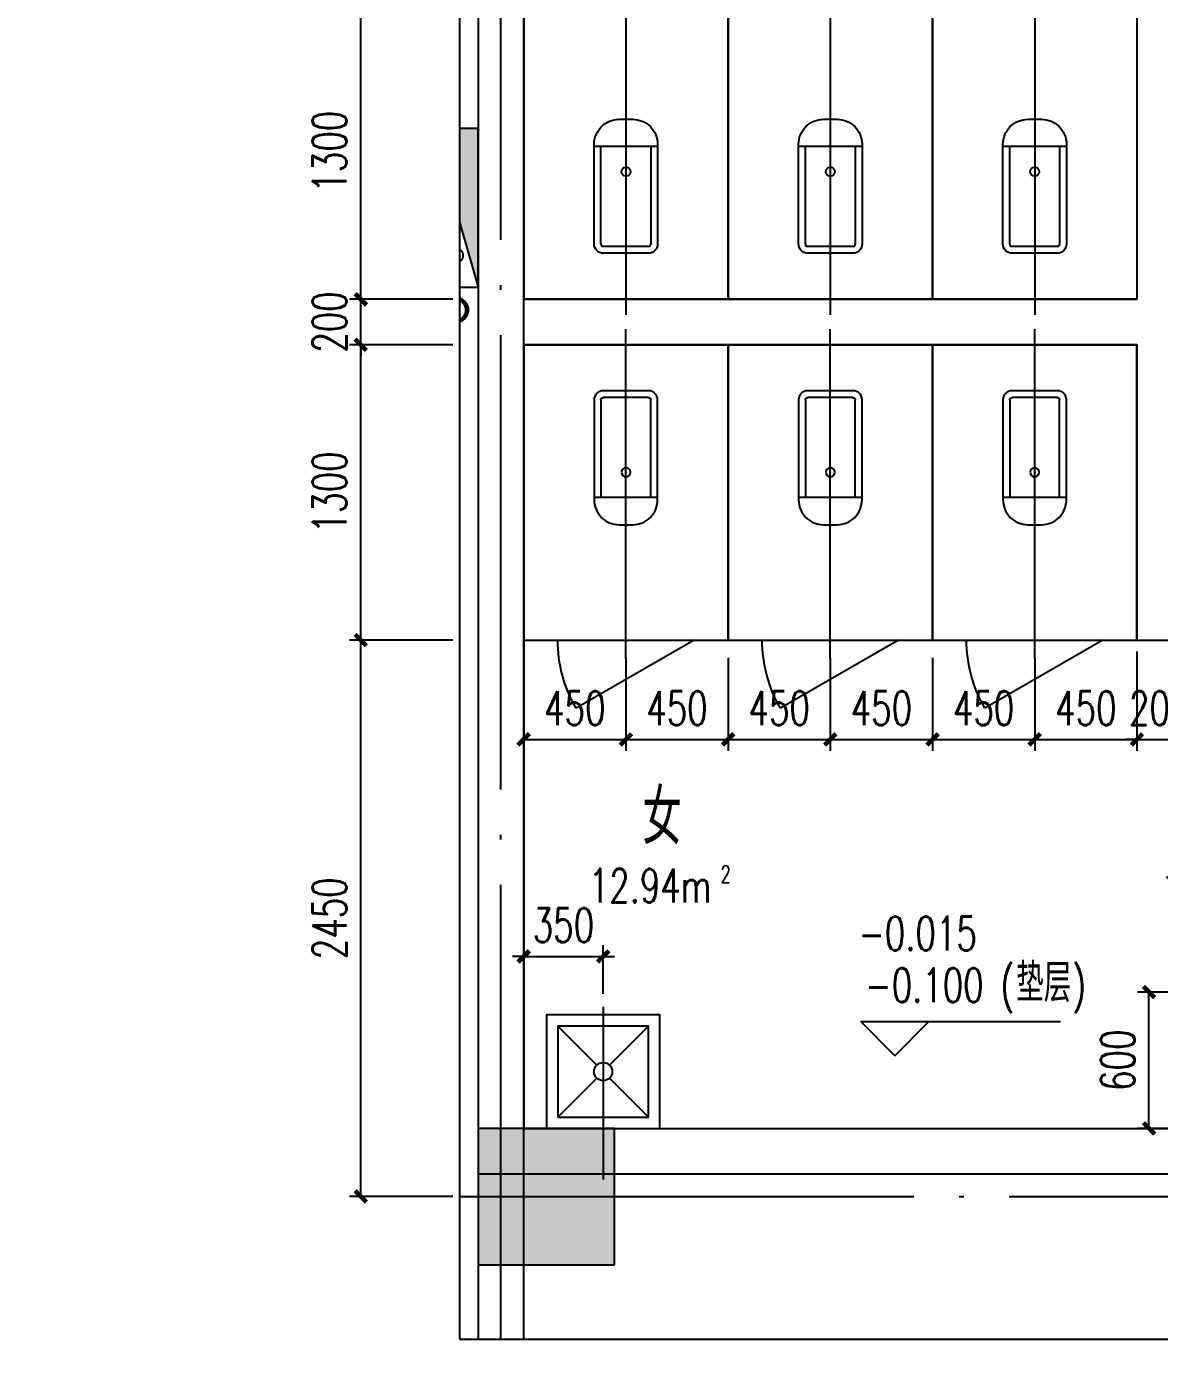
# Model space of a CAD drawing. Extents: x -222544 to -13848, y -31368 to 85559.
# Drawn here: x -27440 to -22453, y 44960 to 50835 of the extents above; entities that cross this region are included whole.
import ezdxf
from ezdxf.xclip import XClip

# ---------------------------------------------------------------- set-up
doc = ezdxf.new("R2010")
doc.units = 0
doc.header["$LTSCALE"] = 1000
doc.header["$MEASUREMENT"] = 0
doc.header["$XCLIPFRAME"] = 0
for name, pattern in [('10平面$0$10平面$1$DOTE', [2.42, 2, -0.2, 0.02, -0.2]), ('10平面$0$DASH', [0.35, 0.25, -0.1]), ('10平面$0$DOTE', [2.42, 2, -0.2, 0.02, -0.2])]:
    doc.linetypes.add(name, pattern=pattern)
doc.layers.get('Defpoints').update_dxf_attribs({"color": 210})
for name, color, linetype in [('10平面$0$10平面$1$A-AXIS-DOTE', 14, '10平面$0$10平面$1$DOTE'), ('10平面$0$A-AXIS-DOTE', 14, '10平面$0$DOTE'), ('10平面$0$A-AXIS-DP', 126, 'Continuous'), ('10平面$0$A-AXIS-SYMB', 3, 'Continuous'), ('10平面$0$A-WC', 223, 'Continuous'), ('10平面$0$A-WINDOW', 140, 'Continuous'), ('10平面$0$A-云线（根据审图意见修改）', 4, 'Continuous'), ('10平面$0$AS-COLN', 6, 'Continuous'), ('10平面$0$AS-WALL', 40, 'Continuous'), ('10平面$0$AS-结构边线层', 200, 'Continuous'), ('10平面$0$DIM_ELEV', 3, 'Continuous'), ('10平面$0$PUB_HATCH', 8, 'Continuous'), ('10平面$0$PUB_TEXT', 7, 'Continuous'), ('10平面$0$SB_ZF消火栓', 10, 'Continuous'), ('10平面$0$建-房间', 7, 'Continuous'), ('10平面$0$建-标高', 3, 'Continuous'), ('A-AXIS-DP', 126, 'Continuous'), ('A-WINDOW', 140, 'Continuous'), ('DIM_SYMB', 3, 'Continuous')]:
    doc.layers.add(name, color=color, linetype=linetype)
doc.layers.add('10平面$0$LG-ZF消防', color=1, linetype='Continuous', lineweight=60)
doc.styles.add('10平面$0$_TCH_DIM_T3', font='SIMPLEX', dxfattribs={"width": 0.705882, "bigfont": 'GBCBIG'})
doc.styles.add('10平面$0$A-AREA', font='SIMPLEX', dxfattribs={"bigfont": 'GBCBIG'})
doc.styles.add('10平面$0$A-STANDARD', font='SIMPLEX', dxfattribs={"bigfont": 'GBCBIG'})
doc.styles.add('_TCH_DIM_T3', font='SIMPLEX', dxfattribs={"width": 0.705882, "bigfont": 'GBCBIG'})
doc.dimstyles.new('10平面$0$_TCH_ARCH&&50', dxfattribs={"dimtxt": 148.75, "dimasz": 50, "dimexe": 50, "dimexo": 50, "dimgap": 63.125, "dimtad": 1, "dimdec": 0, "dimzin": 0, "dimdsep": 46, "dimtxsty": '10平面$0$_TCH_DIM_T3', "dimblk": '10平面$0$_ArchTick', "dimcen": 0.09, "dimclrt": 7, "dimazin": 2, "dimtfac": 1, "dimtdec": 0, "dimtix": 1, "dimtmove": 2, "dimatfit": 3, "dimfxl": 0, "dimtolj": 1, "dimtzin": 0, "dimarcsym": 0})
doc.dimstyles.new('_TCH_ARCH&&50', dxfattribs={"dimtxt": 148.75, "dimasz": 50, "dimexe": 50, "dimexo": 50, "dimgap": 63.125, "dimtad": 1, "dimdec": 0, "dimzin": 0, "dimdsep": 46, "dimtxsty": '_TCH_DIM_T3', "dimblk": 'ARCHTICK', "dimcen": 0.09, "dimclrt": 7, "dimazin": 2, "dimtfac": 1, "dimtdec": 0, "dimtix": 1, "dimtmove": 2, "dimatfit": 3, "dimfxl": 0, "dimtolj": 1, "dimtzin": 0, "dimarcsym": 0})

# ---------------------------------------------------------------- blocks, each defined once
blk = doc.blocks.new('10平面$0$dote')
at = {"layer": '10平面$0$A-AXIS-DOTE'}
for p, q in [((76882.2, -68810), (76882.2, 36400)), ((76282.2, -21600), (98661.5, -21600))]:
    blk.add_line(p, q, dxfattribs=at)
blk = doc.blocks.new('10平面$0$10平面$0$A$C45A45C18')
at = {"color": 0}
for p, q in [((949.9, -325, 0), (1249.9, 194.6, 0)), ((-117.3, -124.8), (-117.3, 74.8)), ((-107.3, 84.8), (322.3, 84.8)), ((322.3, -164.8), (322.3, 114.8)), ((322.3, -134.8), (-107.3, -134.8))]:
    blk.add_line(p, q, dxfattribs=at)
at = {"color": 0, "elevation": 0}
blk.add_lwpolyline([(-350.1, 425), (949.9, 425), (949.9, -475), (-350.1, -475)], close=True, dxfattribs=at)
at = {"color": 0}
blk.add_lwpolyline([(-107.3, -164.8, -0.414214), (-147.3, -124.8), (-147.3, 74.8, -0.414214), (-107.3, 114.8), (332.3, 114.8, -0.414214), (442.3, 4.8), (442.3, -54.8, -0.414214), (332.3, -164.8)], format="xyb", close=True, dxfattribs=at)
blk.add_circle((211.3, -25), 20, dxfattribs=at)
for centre, radius, start, end in [((949.9, -325, 0), 600, 60, 90), ((-107.3, 74.8), 10, 90, 180), ((-107.3, -124.8), 10, 180, 270)]:
    blk.add_arc(centre, radius, start, end, dxfattribs=at)
for p in [(-147.3, -25), (211.3, -25)]:
    blk.add_point(p, dxfattribs=at)
at = {"layer": '10平面$0$10平面$1$A-AXIS-DOTE'}
blk.add_line((1031.1, -25), (-419.2, -25), dxfattribs=at)
blk = doc.blocks.new('10平面$0$A$C34D37DA4')
at = {"ltscale": 0.5}
for points in [[(-250, -107.7), (250, -107.7), (250, 392.3), (-250, 392.3)], [(-200, -57.7), (200, -57.7), (200, 342.3), (-200, 342.3)]]:
    blk.add_lwpolyline(points, close=True, dxfattribs=at)
for points in [[(-200, 342.3), (-28.3, 170.5)], [(28.3, 170.5), (200, 342.3)], [(-200, -57.7), (-28.3, 114)], [(28.3, 114), (200, -57.7)]]:
    blk.add_lwpolyline(points, dxfattribs=at)
blk.add_circle((0, 142.3), 40, dxfattribs=at)
at = {"layer": '10平面$0$A-AXIS-DOTE'}
blk.add_lwpolyline([(0, 427.4), (0, -332.6)], dxfattribs=at)
blk = doc.blocks.new('10平面$0$33333333')
at = {"layer": '10平面$0$A-AXIS-SYMB'}
blk.add_lwpolyline([(-141570, 784970, 0, 0, 0), (-141150, 784460, 0, 64, 0), (-141302.6, 784645.3, 0, 0, 0)], format="xyseb", dxfattribs=at)
at = {"layer": '10平面$0$AS-WALL'}
for p, q in [((-144354.2, 791220), (-144354.2, 787070)), ((-144154.2, 791020), (-144154.2, 787170)), ((-141454.2, 788470), (-141454.2, 787170)), ((-144154.2, 787170), (-141454.2, 787170)), ((-144354.2, 787070), (-144354.2, 783320)), ((-144154.2, 786970), (-141454.2, 786970)), ((-144154.2, 786970), (-144154.2, 783520)), ((-141454.2, 786970), (-141454.2, 785670)), ((-141454.2, 785670), (-140804.2, 785670)), ((-144154.2, 783520), (-141104.2, 783520)), ((-144354.2, 783320), (-141054.2, 783320))]:
    blk.add_line(p, q, dxfattribs=at)
at = {"layer": '10平面$0$A-WC', "rotation": 90.00000039933396}
for p in [(-143729.2, 787520.1, 0), (-142829.2, 787520.1, 0), (-141929.2, 787520.1, 0)]:
    blk.add_blockref('10平面$0$10平面$0$A$C45A45C18', p, dxfattribs=at)
at = {"layer": '10平面$0$A-WC', "xscale": -1, "rotation": 89.99999962537163}
for p in [(-143729.2, 786619.9, 0), (-142829.2, 786619.9, 0), (-141929.2, 786619.9, 0)]:
    blk.add_blockref('10平面$0$10平面$0$A$C45A45C18', p, dxfattribs=at)
at = {"layer": '10平面$0$A-WC'}
blk.add_blockref('10平面$0$A$C34D37DA4', (-143804.2, 783627.7), dxfattribs=at)
at = {"layer": '10平面$0$建-房间', "style": '10平面$0$A-AREA'}
blk.add_text('女', height=241.1, dxfattribs=at).set_placement((-143631.8, 784770))
at = {"layer": '10平面$0$建-房间', "style": '10平面$0$A-AREA', "width": 0.705882}
for s, height, p in [('12.94m', 148.75, (-143867.5, 784514.1)), ('2', 74.4, (-143287.5, 784601.6))]:
    blk.add_text(s, height=height, dxfattribs=at).set_placement(p)
blk = doc.blocks.new('10平面$0$43243')
at = {"layer": '10平面$0$AS-结构边线层'}
blk.add_lwpolyline([(-143954.2, 832220), (-143954.2, 741420), (-143154.2, 741420), (-143154.2, 741720), (-140454.2, 741720), (-140454.2, 741420), (-128354.2, 741420)], dxfattribs=at)
blk = doc.blocks.new('10平面$0$3132')
at = {"layer": '10平面$0$DIM_ELEV', "linetype": '10平面$0$DASH', "const_width": 30}
blk.add_lwpolyline([(-145210, 793680), (-138230, 793680, -0.414214), (-137730, 793180), (-137730, 782650, -0.414214), (-138230, 782150), (-145210, 782150, -0.414214), (-145710, 782650), (-145710, 793180, -0.414214)], format="xyb", close=True, dxfattribs=at)
blk = doc.blocks.new('10平面$0$A$C5D961328')
at = {"layer": '10平面$0$SB_ZF消火栓'}
blk.add_hatch(color=256, dxfattribs=at).paths.add_polyline_path([(0, 40), (700, 40), (700, 240)])
for p, q in [((700, 240), (0, 240)), ((0, 240), (0, 40)), ((700, 240), (0, 40)), ((700, 240), (700, 40)), ((0, 40), (700, 40))]:
    blk.add_line(p, q, dxfattribs=at)
at = {"layer": '10平面$0$SB_ZF消火栓', "color": 1}
blk.add_circle((140, 140), 32.5, dxfattribs=at)
blk = doc.blocks.new('10平面$0$43242343')
at = {"layer": '10平面$0$LG-ZF消防', "linetype": 'Continuous'}
blk.add_circle((-144054.2, 787122.8), 50, dxfattribs=at)
blk = doc.blocks.new('10平面$0$234243242332')
at = {"layer": '10平面$0$LG-ZF消防', "linetype": 'Continuous'}
blk.add_blockref('10平面$0$43242343', (0, 0), dxfattribs=at)
at = {"layer": '10平面$0$SB_ZF消火栓', "rotation": 90}
blk.add_blockref('10平面$0$A$C5D961328', (-143914.2, 787222.8), dxfattribs=at)
blk = doc.blocks.new('10平面$0$w4324323333')
at = {"layer": '10平面$0$AS-COLN'}
for p, q in [((-143354.2, 783520), (-143954.2, 783520)), ((-143954.2, 783520), (-143954.2, 782920)), ((-143354.2, 782920), (-143354.2, 783520)), ((-143954.2, 782920), (-143354.2, 782920))]:
    blk.add_line(p, q, dxfattribs=at)
blk = doc.blocks.new('10平面$0$2343243')
at = {"layer": '10平面$0$A-云线（根据审图意见修改）', "color": 1, "ltscale": 500}
blk.add_lwpolyline([(-265623.3, 705106.7), (-178050.5, 972846.4), (-230714.5, 804820)], dxfattribs=at)
blk = doc.blocks.new('10平面$0$_ArchTick')
at = {"color": 0, "linetype": 'ByBlock', "const_width": 0.4}
blk.add_lwpolyline([(-0.5, -0.5), (0.5, 0.5)], dxfattribs=at)
blk = doc.blocks.new('*D1637')
at = {"layer": '10平面$0$A-AXIS-DP', "color": 0, "lineweight": -2, "transparency": 16777216}
for p, q in [((-141054.2, 785620), (-141054.2, 785182.5)), ((-140854.2, 785620), (-140854.2, 785182.5)), ((-141054.2, 785232.5), (-141104.2, 785232.5)), ((-141054.2, 785232.5), (-140854.2, 785232.5)), ((-140854.2, 785232.5), (-140804.2, 785232.5))]:
    blk.add_line(p, q, dxfattribs=at)
at = {"layer": 'Defpoints', "color": 0, "transparency": 16777216}
for p in [(-141054.2, 785670), (-140854.2, 785670), (-140854.2, 785232.5)]:
    blk.add_point(p, dxfattribs=at)
at = {"layer": '10平面$0$A-AXIS-DP', "color": 0, "lineweight": -2, "transparency": 16777216, "xscale": 50, "yscale": 50, "zscale": 50}
blk.add_blockref('10平面$0$_ArchTick', (-141054.2, 785232.5), dxfattribs=at)
at = {"layer": '10平面$0$A-AXIS-DP', "color": 0, "lineweight": -2, "transparency": 16777216, "xscale": 50, "yscale": 50, "zscale": 50, "rotation": 180}
blk.add_blockref('10平面$0$_ArchTick', (-140854.2, 785232.5), dxfattribs=at)
at = {"layer": '10平面$0$A-AXIS-DP', "color": 7, "transparency": 16777216, "insert": (-140954.2, 785370), "char_height": 148.75, "attachment_point": 5, "style": '10平面$0$_TCH_DIM_T3'}
blk.add_mtext('\\A1;200', dxfattribs=at)
blk = doc.blocks.new('_ArchTick')
at = {"color": 0, "linetype": 'ByBlock', "const_width": 0.4}
blk.add_lwpolyline([(-0.5, -0.5), (0.5, 0.5)], dxfattribs=at)
blk = doc.blocks.new('*D478')
at = {"layer": 'A-AXIS-DP', "color": 0, "lineweight": -2, "transparency": 16777216}
for p, q in [((-25251.6, 46577.4), (-25251.6, 46792.1)), ((-24901.6, 46577.4), (-24901.6, 46792.1)), ((-25251.6, 46742.1), (-25301.6, 46742.1)), ((-25251.6, 46742.1), (-24901.6, 46742.1)), ((-24901.6, 46742.1), (-24851.6, 46742.1))]:
    blk.add_line(p, q, dxfattribs=at)
at = {"layer": 'Defpoints', "color": 0, "transparency": 16777216}
for p in [(-24901.6, 46742.1), (-25251.6, 46527.4), (-24901.6, 46527.4)]:
    blk.add_point(p, dxfattribs=at)
at = {"layer": 'A-AXIS-DP', "color": 0, "lineweight": -2, "transparency": 16777216, "xscale": 50, "yscale": 50, "zscale": 50}
blk.add_blockref('_ArchTick', (-25251.6, 46742.1), dxfattribs=at)
at = {"layer": 'A-AXIS-DP', "color": 0, "lineweight": -2, "transparency": 16777216, "xscale": 50, "yscale": 50, "zscale": 50, "rotation": 180}
blk.add_blockref('_ArchTick', (-24901.6, 46742.1), dxfattribs=at)
at = {"layer": 'A-AXIS-DP', "color": 7, "transparency": 16777216, "insert": (-25076.6, 46879.6), "char_height": 148.75, "attachment_point": 5, "style": '_TCH_DIM_T3'}
blk.add_mtext('\\A1;350', dxfattribs=at)
blk = doc.blocks.new('*D484')
at = {"layer": 'A-AXIS-DP', "color": 0, "lineweight": -2, "transparency": 16777216}
for p, q in [((-22261.8, 46585.1), (-22548.5, 46585.1)), ((-22498.5, 45985.1), (-22498.5, 46585.1)), ((-22261.8, 45985.1), (-22548.5, 45985.1))]:
    blk.add_line(p, q, dxfattribs=at)
at = {"layer": 'Defpoints', "color": 0, "transparency": 16777216}
for p in [(-22498.5, 46585.1), (-22211.8, 46585.1), (-22211.8, 45985.1)]:
    blk.add_point(p, dxfattribs=at)
at = {"layer": 'A-AXIS-DP', "color": 0, "lineweight": -2, "transparency": 16777216, "xscale": 50, "yscale": 50, "zscale": 50}
for p, rotation in [((-22498.5, 46585.1), 90), ((-22498.5, 45985.1), 270)]:
    blk.add_blockref('_ArchTick', p, dxfattribs=dict(at, rotation=rotation))
at = {"layer": 'A-AXIS-DP', "color": 7, "transparency": 16777216, "insert": (-22636, 46285.1), "char_height": 148.75, "attachment_point": 5, "rotation": 90, "style": '_TCH_DIM_T3'}
blk.add_mtext('\\A1;600', dxfattribs=at)
blk = doc.blocks.new('*D494')
at = {"layer": 'A-AXIS-DP', "color": 0, "lineweight": -2, "transparency": 16777216}
for p, q in [((-25563.1, 48135.1), (-26019, 48135.1)), ((-25969, 45685.1), (-25969, 48135.1)), ((-25563.1, 45685.1), (-26019, 45685.1))]:
    blk.add_line(p, q, dxfattribs=at)
at = {"layer": 'Defpoints', "color": 0, "transparency": 16777216}
for p in [(-25969, 48135.1), (-25513.1, 48135.1), (-25513.1, 45685.1)]:
    blk.add_point(p, dxfattribs=at)
at = {"layer": 'A-AXIS-DP', "color": 0, "lineweight": -2, "transparency": 16777216, "xscale": 50, "yscale": 50, "zscale": 50}
for p, rotation in [((-25969, 48135.1), 90), ((-25969, 45685.1), 270)]:
    blk.add_blockref('_ArchTick', p, dxfattribs=dict(at, rotation=rotation))
at = {"layer": 'A-AXIS-DP', "color": 7, "transparency": 16777216, "insert": (-26106.5, 46910.1), "char_height": 148.75, "attachment_point": 5, "rotation": 90, "style": '_TCH_DIM_T3'}
blk.add_mtext('\\A1;2450', dxfattribs=at)
blk = doc.blocks.new('*D495')
at = {"layer": 'A-AXIS-DP', "color": 0, "lineweight": -2, "transparency": 16777216}
for p, q in [((-25563.1, 49435.1), (-26019, 49435.1)), ((-25969, 48135.1), (-25969, 49435.1)), ((-25563.1, 48135.1), (-26019, 48135.1))]:
    blk.add_line(p, q, dxfattribs=at)
at = {"layer": 'Defpoints', "color": 0, "transparency": 16777216}
for p in [(-25969, 49435.1), (-25513.1, 49435.1), (-25513.1, 48135.1)]:
    blk.add_point(p, dxfattribs=at)
at = {"layer": 'A-AXIS-DP', "color": 0, "lineweight": -2, "transparency": 16777216, "xscale": 50, "yscale": 50, "zscale": 50}
for p, rotation in [((-25969, 49435.1), 90), ((-25969, 48135.1), 270)]:
    blk.add_blockref('_ArchTick', p, dxfattribs=dict(at, rotation=rotation))
at = {"layer": 'A-AXIS-DP', "color": 7, "transparency": 16777216, "insert": (-26106.5, 48785.1), "char_height": 148.75, "attachment_point": 5, "rotation": 90, "style": '_TCH_DIM_T3'}
blk.add_mtext('\\A1;1300', dxfattribs=at)
blk = doc.blocks.new('*D496')
at = {"layer": 'A-AXIS-DP', "color": 0, "lineweight": -2, "transparency": 16777216}
for p, q in [((-25969, 49635.1), (-25969, 49685.1)), ((-25563.1, 49635.1), (-26019, 49635.1)), ((-25969, 49435.1), (-25969, 49635.1)), ((-25563.1, 49435.1), (-26019, 49435.1)), ((-25969, 49435.1), (-25969, 49385.1))]:
    blk.add_line(p, q, dxfattribs=at)
at = {"layer": 'Defpoints', "color": 0, "transparency": 16777216}
for p in [(-25969, 49635.1), (-25513.1, 49635.1), (-25513.1, 49435.1)]:
    blk.add_point(p, dxfattribs=at)
at = {"layer": 'A-AXIS-DP', "color": 0, "lineweight": -2, "transparency": 16777216, "xscale": 50, "yscale": 50, "zscale": 50}
for p, rotation in [((-25969, 49635.1), 270), ((-25969, 49435.1), 90)]:
    blk.add_blockref('_ArchTick', p, dxfattribs=dict(at, rotation=rotation))
at = {"layer": 'A-AXIS-DP', "color": 7, "transparency": 16777216, "insert": (-26106.5, 49535.1), "char_height": 148.75, "attachment_point": 5, "rotation": 90, "style": '_TCH_DIM_T3'}
blk.add_mtext('\\A1;200', dxfattribs=at)
blk = doc.blocks.new('*D497')
at = {"layer": 'A-AXIS-DP', "color": 0, "lineweight": -2, "transparency": 16777216}
for p, q in [((-25563.1, 50935.1), (-26019, 50935.1)), ((-25969, 49635.1), (-25969, 50935.1)), ((-25563.1, 49635.1), (-26019, 49635.1))]:
    blk.add_line(p, q, dxfattribs=at)
at = {"layer": 'Defpoints', "color": 0, "transparency": 16777216}
for p in [(-25969, 50935.1), (-25513.1, 50935.1), (-25513.1, 49635.1)]:
    blk.add_point(p, dxfattribs=at)
at = {"layer": 'A-AXIS-DP', "color": 0, "lineweight": -2, "transparency": 16777216, "xscale": 50, "yscale": 50, "zscale": 50}
for p, rotation in [((-25969, 50935.1), 90), ((-25969, 49635.1), 270)]:
    blk.add_blockref('_ArchTick', p, dxfattribs=dict(at, rotation=rotation))
at = {"layer": 'A-AXIS-DP', "color": 7, "transparency": 16777216, "insert": (-26106.5, 50285.1), "char_height": 148.75, "attachment_point": 5, "rotation": 90, "style": '_TCH_DIM_T3'}
blk.add_mtext('\\A1;1300', dxfattribs=at)
blk = doc.blocks.new('*D502')
at = {"layer": 'A-AXIS-DP', "color": 0, "lineweight": -2, "transparency": 16777216}
for p, q in [((-25251.6, 48056.4), (-25251.6, 47647.6)), ((-24801.6, 48056.4), (-24801.6, 47647.6)), ((-25251.6, 47697.6), (-24801.6, 47697.6))]:
    blk.add_line(p, q, dxfattribs=at)
at = {"layer": 'Defpoints', "color": 0, "transparency": 16777216}
for p in [(-25251.6, 48106.4), (-24801.6, 48106.4), (-24801.6, 47697.6)]:
    blk.add_point(p, dxfattribs=at)
at = {"layer": 'A-AXIS-DP', "color": 0, "lineweight": -2, "transparency": 16777216, "xscale": 50, "yscale": 50, "zscale": 50, "rotation": 180}
blk.add_blockref('_ArchTick', (-25251.6, 47697.6), dxfattribs=at)
at = {"layer": 'A-AXIS-DP', "color": 0, "lineweight": -2, "transparency": 16777216, "xscale": 50, "yscale": 50, "zscale": 50}
blk.add_blockref('_ArchTick', (-24801.6, 47697.6), dxfattribs=at)
at = {"layer": 'A-AXIS-DP', "color": 7, "transparency": 16777216, "insert": (-25026.6, 47835.1), "char_height": 148.75, "attachment_point": 5, "style": '_TCH_DIM_T3'}
blk.add_mtext('\\A1;450', dxfattribs=at)
blk = doc.blocks.new('*D503')
at = {"layer": 'A-AXIS-DP', "color": 0, "lineweight": -2, "transparency": 16777216}
for p, q in [((-24801.6, 48056.4), (-24801.6, 47647.6)), ((-24351.6, 48056.4), (-24351.6, 47647.6)), ((-24801.6, 47697.6), (-24351.6, 47697.6))]:
    blk.add_line(p, q, dxfattribs=at)
at = {"layer": 'Defpoints', "color": 0, "transparency": 16777216}
for p in [(-24801.6, 48106.4), (-24351.6, 48106.4), (-24351.6, 47697.6)]:
    blk.add_point(p, dxfattribs=at)
at = {"layer": 'A-AXIS-DP', "color": 0, "lineweight": -2, "transparency": 16777216, "xscale": 50, "yscale": 50, "zscale": 50, "rotation": 180}
blk.add_blockref('_ArchTick', (-24801.6, 47697.6), dxfattribs=at)
at = {"layer": 'A-AXIS-DP', "color": 0, "lineweight": -2, "transparency": 16777216, "xscale": 50, "yscale": 50, "zscale": 50}
blk.add_blockref('_ArchTick', (-24351.6, 47697.6), dxfattribs=at)
at = {"layer": 'A-AXIS-DP', "color": 7, "transparency": 16777216, "insert": (-24576.6, 47835.1), "char_height": 148.75, "attachment_point": 5, "style": '_TCH_DIM_T3'}
blk.add_mtext('\\A1;450', dxfattribs=at)
blk = doc.blocks.new('*D504')
at = {"layer": 'A-AXIS-DP', "color": 0, "lineweight": -2, "transparency": 16777216}
for p, q in [((-24351.6, 48056.4), (-24351.6, 47647.6)), ((-23901.6, 48056.4), (-23901.6, 47647.6)), ((-24351.6, 47697.6), (-23901.6, 47697.6))]:
    blk.add_line(p, q, dxfattribs=at)
at = {"layer": 'Defpoints', "color": 0, "transparency": 16777216}
for p in [(-24351.6, 48106.4), (-23901.6, 48106.4), (-23901.6, 47697.6)]:
    blk.add_point(p, dxfattribs=at)
at = {"layer": 'A-AXIS-DP', "color": 0, "lineweight": -2, "transparency": 16777216, "xscale": 50, "yscale": 50, "zscale": 50, "rotation": 180}
blk.add_blockref('_ArchTick', (-24351.6, 47697.6), dxfattribs=at)
at = {"layer": 'A-AXIS-DP', "color": 0, "lineweight": -2, "transparency": 16777216, "xscale": 50, "yscale": 50, "zscale": 50}
blk.add_blockref('_ArchTick', (-23901.6, 47697.6), dxfattribs=at)
at = {"layer": 'A-AXIS-DP', "color": 7, "transparency": 16777216, "insert": (-24126.6, 47835.1), "char_height": 148.75, "attachment_point": 5, "style": '_TCH_DIM_T3'}
blk.add_mtext('\\A1;450', dxfattribs=at)
blk = doc.blocks.new('*D505')
at = {"layer": 'A-AXIS-DP', "color": 0, "lineweight": -2, "transparency": 16777216}
for p, q in [((-23901.6, 48056.4), (-23901.6, 47647.6)), ((-23451.6, 48056.4), (-23451.6, 47647.6)), ((-23901.6, 47697.6), (-23451.6, 47697.6))]:
    blk.add_line(p, q, dxfattribs=at)
at = {"layer": 'Defpoints', "color": 0, "transparency": 16777216}
for p in [(-23901.6, 48106.4), (-23451.6, 48106.4), (-23451.6, 47697.6)]:
    blk.add_point(p, dxfattribs=at)
at = {"layer": 'A-AXIS-DP', "color": 0, "lineweight": -2, "transparency": 16777216, "xscale": 50, "yscale": 50, "zscale": 50, "rotation": 180}
blk.add_blockref('_ArchTick', (-23901.6, 47697.6), dxfattribs=at)
at = {"layer": 'A-AXIS-DP', "color": 0, "lineweight": -2, "transparency": 16777216, "xscale": 50, "yscale": 50, "zscale": 50}
blk.add_blockref('_ArchTick', (-23451.6, 47697.6), dxfattribs=at)
at = {"layer": 'A-AXIS-DP', "color": 7, "transparency": 16777216, "insert": (-23676.6, 47835.1), "char_height": 148.75, "attachment_point": 5, "style": '_TCH_DIM_T3'}
blk.add_mtext('\\A1;450', dxfattribs=at)
blk = doc.blocks.new('*D506')
at = {"layer": 'A-AXIS-DP', "color": 0, "lineweight": -2, "transparency": 16777216}
for p, q in [((-23451.6, 48056.4), (-23451.6, 47647.6)), ((-23001.6, 48056.4), (-23001.6, 47647.6)), ((-23451.6, 47697.6), (-23001.6, 47697.6))]:
    blk.add_line(p, q, dxfattribs=at)
at = {"layer": 'Defpoints', "color": 0, "transparency": 16777216}
for p in [(-23451.6, 48106.4), (-23001.6, 48106.4), (-23001.6, 47697.6)]:
    blk.add_point(p, dxfattribs=at)
at = {"layer": 'A-AXIS-DP', "color": 0, "lineweight": -2, "transparency": 16777216, "xscale": 50, "yscale": 50, "zscale": 50, "rotation": 180}
blk.add_blockref('_ArchTick', (-23451.6, 47697.6), dxfattribs=at)
at = {"layer": 'A-AXIS-DP', "color": 0, "lineweight": -2, "transparency": 16777216, "xscale": 50, "yscale": 50, "zscale": 50}
blk.add_blockref('_ArchTick', (-23001.6, 47697.6), dxfattribs=at)
at = {"layer": 'A-AXIS-DP', "color": 7, "transparency": 16777216, "insert": (-23226.6, 47835.1), "char_height": 148.75, "attachment_point": 5, "style": '_TCH_DIM_T3'}
blk.add_mtext('\\A1;450', dxfattribs=at)
blk = doc.blocks.new('*D507')
at = {"layer": 'A-AXIS-DP', "color": 0, "lineweight": -2, "transparency": 16777216}
for p, q in [((-23001.6, 48056.4), (-23001.6, 47647.6)), ((-22551.6, 48056.4), (-22551.6, 47647.6)), ((-23001.6, 47697.6), (-22551.6, 47697.6))]:
    blk.add_line(p, q, dxfattribs=at)
at = {"layer": 'Defpoints', "color": 0, "transparency": 16777216}
for p in [(-23001.6, 48106.4), (-22551.6, 48106.4), (-22551.6, 47697.6)]:
    blk.add_point(p, dxfattribs=at)
at = {"layer": 'A-AXIS-DP', "color": 0, "lineweight": -2, "transparency": 16777216, "xscale": 50, "yscale": 50, "zscale": 50, "rotation": 180}
blk.add_blockref('_ArchTick', (-23001.6, 47697.6), dxfattribs=at)
at = {"layer": 'A-AXIS-DP', "color": 0, "lineweight": -2, "transparency": 16777216, "xscale": 50, "yscale": 50, "zscale": 50}
blk.add_blockref('_ArchTick', (-22551.6, 47697.6), dxfattribs=at)
at = {"layer": 'A-AXIS-DP', "color": 7, "transparency": 16777216, "insert": (-22776.6, 47835.1), "char_height": 148.75, "attachment_point": 5, "style": '_TCH_DIM_T3'}
blk.add_mtext('\\A1;450', dxfattribs=at)
blk = doc.blocks.new('10平面')
at = {"layer": '10平面$0$PUB_HATCH'}
blk.add_hatch(color=256, dxfattribs=at).paths.add_polyline_path([(-143954.2, 782920), (-143354.2, 782920), (-143354.2, 783520), (-143954.2, 783520)])
at = {"layer": '10平面$0$AS-WALL'}
for p, q in [((-143954.2, 806220), (-143954.2, 770620)), ((-143754.2, 770720), (-143754.2, 806220))]:
    blk.add_line(p, q, dxfattribs=at)
at = {"layer": '10平面$0$建-标高'}
for p, q in [((-142120, 783840), (-142270, 783990)), ((-142270, 783990), (-141390, 783990)), ((-142120, 783840), (-141970, 783990))]:
    blk.add_line(p, q, dxfattribs=at)
blk.add_blockref('10平面$0$33333333', (400, 0))
at = {"layer": '10平面$0$A-AXIS-DP'}
for name in ['10平面$0$2343243', '10平面$0$3132']:
    blk.add_blockref(name, (0, 0), dxfattribs=at)
at = {"layer": '10平面$0$A-WINDOW'}
blk.add_blockref('10平面$0$43243', (0, 0), dxfattribs=at)
at = {"layer": '10平面$0$AS-COLN'}
blk.add_blockref('10平面$0$w4324323333', (0, 0), dxfattribs=at)
at = {"layer": '10平面$0$AS-WALL'}
blk.add_blockref('10平面$0$dote', (-220736.4, 804820), dxfattribs=at)
at = {"layer": '10平面$0$SB_ZF消火栓', "linetype": 'Continuous'}
blk.add_blockref('10平面$0$234243242332', (0, 0), dxfattribs=at)
at = {"layer": '10平面$0$PUB_TEXT', "style": '10平面$0$A-STANDARD', "width": 0.705882}
for s, height, p in [('-0.015', 148.75, (-142280.9, 784303.8)), ('(', 148.8, (-141655.9, 784076.2)), (')', 148.8, (-141340.2, 784076.2)), ('-0.100', 148.75, (-142250.9, 784076.2))]:
    blk.add_text(s, height=height, dxfattribs=at).set_placement(p)
at = {"layer": '10平面$0$PUB_TEXT', "style": '10平面$0$A-STANDARD'}
blk.add_text('垫层', height=168.79, dxfattribs=at).set_placement((-141585.9, 784076.2))
at = {"layer": '10平面$0$A-AXIS-DP'}
dim = blk.add_aligned_dim(p1=(-141054.2, 785670), p2=(-140854.2, 785670), distance=-437.5, dimstyle='10平面$0$_TCH_ARCH&&50', dxfattribs=at)
dim.commit()
dim.dimension.update_dxf_attribs({"geometry": '*D1637', "text_midpoint": (-140954.2, 785370)})

msp = doc.modelspace()

# ---------------------------------------------------------------- block references
at = {"layer": 'A-WINDOW'}
ref = msp.add_blockref('10平面', (118502.6, -737534.9), dxfattribs=at)
XClip(ref).set_block_clipping_path([(-144036.2340896062, 782592.1469346532), (-138332.5876093262, 791797.4927875935)])
at = {"layer": 'DIM_SYMB'}
ref = msp.add_blockref('10平面', (199076.5, -794617.3), dxfattribs=at)
XClip(ref).set_block_clipping_path([(-232392.0561316109, 827085.1265105864), (-225852.3232791438, 833011.0461944257)])

# ---------------------------------------------------------------- next in the draw order: linework, layer by layer
msp.add_lwpolyline([(-25533.6, 45057.2), (-19743.8, 45057.2), (-19743.8, 54262.6), (-25533.6, 54262.6)], close=True, dxfattribs=at)

# ---------------------------------------------------------------- next in the draw order: dimensions: what is measured, and where the dimension line sits
at = {"layer": 'A-AXIS-DP'}
for p1, p2, distance, picture, middle in [((-25513.1, 49635.1), (-25513.1, 50935.1), 455.9, '*D497', (-26106.5, 50285.1)), ((-25513.1, 49435.1), (-25513.1, 49635.1), 455.9, '*D496', (-26106.5, 49535.1)), ((-25513.1, 48135.1), (-25513.1, 49435.1), 455.9, '*D495', (-26106.5, 48785.1)), ((-25513.1, 45685.1), (-25513.1, 48135.1), 455.9, '*D494', (-26106.5, 46910.1)), ((-25251.6, 48106.4), (-24801.6, 48106.4), -408.8, '*D502', (-25026.6, 47835.1)), ((-24801.6, 48106.4), (-24351.6, 48106.4), -408.8, '*D503', (-24576.6, 47835.1)), ((-24351.6, 48106.4), (-23901.6, 48106.4), -408.8, '*D504', (-24126.6, 47835.1)), ((-23901.6, 48106.4), (-23451.6, 48106.4), -408.8, '*D505', (-23676.6, 47835.1)), ((-23451.6, 48106.4), (-23001.6, 48106.4), -408.8, '*D506', (-23226.6, 47835.1)), ((-23001.6, 48106.4), (-22551.6, 48106.4), -408.8, '*D507', (-22776.6, 47835.1)), ((-25251.6, 46527.4), (-24901.6, 46527.4), 214.8, '*D478', (-25076.6, 46879.6)), ((-22211.8, 45985.1), (-22211.8, 46585.1), 286.7, '*D484', (-22636, 46285.1))]:
    dim = msp.add_aligned_dim(p1=p1, p2=p2, distance=distance, dimstyle='_TCH_ARCH&&50', dxfattribs=at)
    dim.commit()
    dim.dimension.update_dxf_attribs({"geometry": picture, "text_midpoint": middle})

doc.saveas('drawing.dxf')
